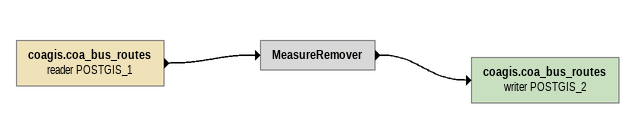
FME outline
coagis.coa_bus_routes (reader POSTGIS_1)
    -> MeasureRemover
MeasureRemover
    -> coagis.coa_bus_routes (writer POSTGIS_2)
coagis.coa_bus_routes (writer POSTGIS_2)
